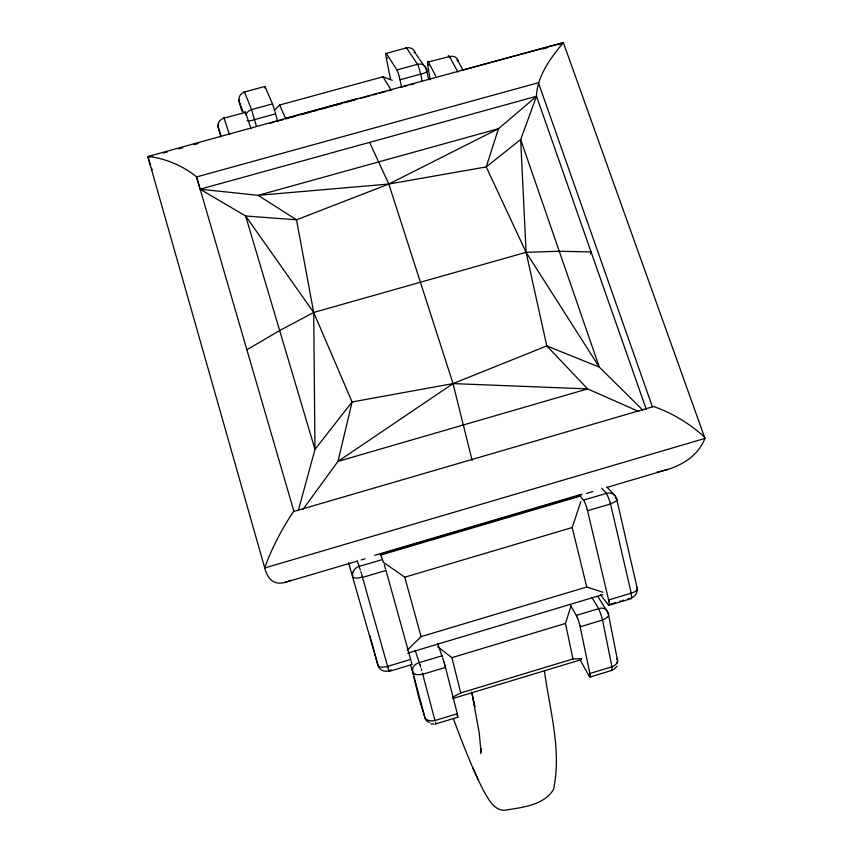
<?xml version="1.0" encoding="UTF-8"?>
<svg xmlns="http://www.w3.org/2000/svg" width="853" height="853" viewBox="0 0 853 853"><rect width="100%" height="100%" fill="white"/><g stroke="black" fill="none" stroke-linecap="round" stroke-linejoin="round"><path stroke-width="1.28" d="M536.398 97.061C536.995 76.141 550.569 57.887 563.375 42.65L704.962 438.41A502.428 153.252 31.6 0 1 694.225 454.457A484.643 147.953 31.5 0 1 668.048 469.353L606.867 487.404M590.596 253.927L591.097 251.955L559.269 251.24L526.088 252.307L313.701 312.465L279.667 330.548L246.816 349.762M298.443 510.041L314.981 449.403L313.701 312.465L296.513 219.807L258.128 195.337L200.082 189.195L245.632 215.99L313.701 312.465L352.086 401.966L337.98 461.398L303.028 509.305M357.919 98.479L148.283 156.408L148.038 157.261L264.729 567.97A499.421 79.254 -64.2 0 0 270.54 579.4A482.137 76.674 -64.1 0 0 284.859 582.471L356.074 561.455M581.543 658.591L572.96 658.964L565.464 623.468L571.02 605.811M602.9 592.249L586.747 587.003L572.192 527.538L580.85 501.543M353.014 572.224L353.323 571.435A8.882 8.37 -18.8 0 1 359.134 566.413L382.549 559.525L380.267 553.64M246.08 114.547L246.378 113.854A7.901 7.442 -19 0 1 251.571 109.717L256.327 125.967M480.729 751.653L481.327 750.363L480.506 753.583L481.028 748.71L481.007 752.186L479.247 732.93L471.805 692.38M617.039 666.15L613.574 669.669M274.282 110.357L279.635 105.026L382.901 76.802L392.295 80.289M407.212 650.178L421.094 636.626L586.747 587.003M453.06 696.986L460.759 692.935L572.96 658.964M652.417 406.86L653.345 406.433C672.132 412.873 690.077 423.834 704.706 437.258L704.962 438.41L264.729 567.97C271.659 548.148 281.916 529.095 293.464 511.555L652.417 406.86L538.414 82.709L196.574 176.923C183.352 165.94 165.311 158.381 148.283 156.408M291.022 580.264L284.859 582.471M388.904 671.471L411.871 664.572M608.935 605.31L631.444 598.539M435.659 723.93L457.901 717.16M445.447 667.302L457.304 713.748L434.945 720.529A8.487 5.043 -8.7 0 1 425.231 718.162M590.095 674.616L589.881 673.497L611.932 666.801A8.434 5.097 -16.8 0 0 617.561 659.817M579.454 658.719L588.837 675.576L590.212 675.149M589.967 677.047L612.059 670.351M452.836 698.522L581.394 659.593M407.681 653.163L602.804 594.605M410.698 659.444L387.625 666.374A8.733 3.561 -16.1 0 1 378.05 665.553L370.927 639.59M631.231 593.187L608.615 599.979L587.557 510.744L610.556 503.984L631.231 593.187A8.658 3.476 -12.4 0 0 637.106 587.76L616.623 498.941L615.194 497.363M390.024 670.351L391.463 669.925M609.65 604.319L608.242 604.745L600.448 594.68M611.057 603.892L612.465 603.476M613.872 603.05L615.28 602.623M619.491 601.365L620.899 600.938M622.306 600.512L623.714 600.096M627.925 598.827L629.333 598.401M442.312 656.874L441.929 655.84L419.228 662.664A8.615 7.101 -10.8 0 0 412.767 671.908L425.093 718.237L418.866 697.914L413.705 676.568M607.976 613.136A8.541 6.824 -37.5 0 0 598.689 608.679L576.319 615.429L576.575 615.941M437.6 646.659L451.898 657.652L565.464 623.468M422.768 674.265L445.479 667.43M589.881 673.497L580.179 626.838L602.538 620.003A8.605 1.141 71.7 0 0 598.87 609.458M387.934 667.494L362.504 577.417L385.982 570.465L410.709 659.486M382.922 561.988L404.77 577.193L572.192 527.538M374.723 555.335L581.895 494.186M361.16 559.952L364.967 558.822M381.504 553.938L581.383 494.932M586.48 493.429L592.856 491.552M380.374 555.154L579.091 496.478M668.048 469.353L656.81 472.274M200.082 189.195L536.516 96.272L646.339 409.536M244.395 91.708L251.539 109.621L272.502 103.895L264.974 86.42L244.512 91.996A7.709 7.325 -39.3 0 0 239.032 101.112L241.804 111.061M223.87 118.13L223.806 117.405L224.072 118.162L245.408 112.34L251.081 128.696M428.419 61.938L449.552 56.554A7.997 6.803 -32.3 0 1 458.274 61.363L462.678 69.509M430.157 79.809L427.801 65.265L429.102 64.913M254.546 119.601L275.562 113.854L275.082 112.063M401.528 87.23L400.025 79.787L420.764 74.104A7.837 2.687 -6.3 0 0 426.127 69.786M270.198 123.163L274.048 122.107M276.617 121.403L283.036 119.644M285.606 118.94L289.455 117.885M292.025 117.181L295.874 116.125M301.013 114.718L311.281 111.903M313.851 111.199L317.7 110.144M320.27 109.44L326.688 107.681M329.258 106.977L333.107 105.921M335.677 105.218L342.096 103.458M344.665 102.755L354.933 99.94M360.073 98.522L370.341 95.707M372.91 95.003L376.759 93.947M379.329 93.244L385.748 91.484M388.318 90.781L392.167 89.725M401.155 87.262L407.585 85.503M410.144 84.799L414.004 83.743M151.887 156.206L148.038 157.261A511.907 162.678 27.9 0 0 150.437 165.087M163.424 153.039L167.273 151.994M178.81 148.827L182.659 147.772M194.196 144.605L198.045 143.549M542.977 49.005L546.826 47.949M558.374 44.793L562.212 43.738M406.497 47.885L386.302 53.376L396.869 69.914L417.565 64.295L406.497 47.885A7.677 7.314 -28.6 0 1 415.411 53.025M390.514 79.201L386.356 58.303L387.614 57.961M461.068 70.479L563.375 42.65M562.735 42.863L285.595 118.375L279.635 105.026M434.134 724.229L430.765 723.909M415.795 674.488L415.219 674.275M638.79 411.487L587.632 388.893L453.028 383.594L352.086 401.966L314.981 449.403L245.632 215.99L296.513 219.807L388.819 184.045L498.504 128.696L536.516 96.272L520.671 139.529L526.088 252.307L546.794 345.913L587.632 388.893L337.98 461.398L453.028 383.594L546.794 345.913L599.296 367.089L642.853 410.165M424.442 65.788L423.877 65.329A7.901 7.282 -39.6 0 0 417.565 64.359A7.997 0.874 75.8 0 1 420.465 73.603M606.963 487.17L614.864 495.54M601.77 488.247L606.44 493.365L583.516 500.135L579.059 494.964M415.368 53.142L415.368 53.142A7.645 2.527 -12.3 0 0 413.929 52.47M458.146 61.149L458.008 60.968A7.954 4.489 -9.3 0 0 456.867 59.945M416.051 54.155L418.823 58.207M419.516 59.23L423.035 64.38M423.749 65.425L424.463 66.47M425.178 67.515L426.639 69.658M588.869 675.619L589.263 676.29A8.519 1.162 72.3 0 0 590.137 674.712M597.985 596.631L608.189 613.179L617.455 659.881A8.413 6.664 -27.6 0 1 617.082 663.09M382.901 76.802L390.823 89.533M591.875 597.313L598.731 608.765M569.911 604.255L576.308 615.429M616.73 658.516L617.476 659.849M457.858 72.025L449.552 56.554M428.579 62.205L435.691 75.981M576.596 615.973L577.289 617.508M369.594 142.376L388.819 184.045L453.028 383.594L472.146 460.449M453.604 719.282C462.561 743.389 471.848 767.455 483.427 790.464C488.183 798.589 493.322 809.828 504.155 810.35C521.023 807.514 543.862 805.69 553.522 789.441C561.924 750.128 549.567 709.557 544.374 670.522M472.626 767.348L478.362 780.09M272.64 104.215L274.783 111.018M243.254 112.276L238.968 101.134A7.709 2.57 -14.8 0 1 239.618 99.79M441.939 655.84L437.738 643.919M382.773 560.133L383.136 561.157M456.728 714.26L457.197 715.55M359.433 567.266L357.087 560.474M442.707 658.036L443.443 660.329M419.868 664.53L415.176 650.338M224.03 118.045L224.051 118.109A8.029 6.984 -16 0 0 218.144 127.054L220.927 136.885M419.921 664.7L420.273 665.745M224.072 118.162L229.468 134.625M359.593 567.746L360.35 570.071M420.39 666.108L420.678 667.014M410.496 665.084L412.777 672.015A8.615 5.011 -14.9 0 0 415.08 674.339M220.938 135.744L218.144 127.054A7.933 4.254 -19.6 0 1 218.059 126.83L218.059 126.681A8.04 4.585 -14.3 0 1 218.677 124.293M443.475 660.425L443.773 661.374M384.298 564.75L385.609 569.154M360.851 571.659L361.245 572.949M443.837 661.587L444.061 662.333M421.19 668.688L421.755 670.586M444.093 662.44L445.01 665.617M293.976 511.565L196.574 176.923L199.847 188.364M361.544 574.005L362.504 577.417M277.577 121.201L275.572 113.854M445.031 665.713L445.181 666.268M457.304 713.748L457.986 717.021M404.77 577.193L421.094 636.626M422.438 673.017L434.966 720.625M387.987 667.696L388.573 669.872M445.213 666.396L445.437 667.27M587.195 509.326L587.546 510.702M411.061 660.766L411.903 664.402M245.685 114.697L245.237 112.905M388.659 670.223L388.904 671.247M348.482 562.5L378.039 665.553A8.637 7.954 -10.4 0 0 378.156 665.98L378.316 666.342A8.743 8.189 -22.7 0 0 388.275 671.012M399.353 76.941L400.036 79.787M451.898 657.652L460.759 692.935M579.869 625.548L580.04 626.283M608.637 600.064L608.914 601.301M265.059 88.179L264.867 87.326M420.742 74.008L422.032 80.566M245.056 112.106L244.928 111.434M244.406 92.497L244.289 91.836M471.72 692.05L474.801 706.828L473.66 701.273M608.168 613.083L608.189 613.179A8.562 4.915 -10.7 0 1 608.285 616.122M413.289 674.574L412.884 672.58M602.559 620.099L611.953 666.897M386.217 57.577L386.121 57.098A7.826 0.917 75.7 0 1 385.769 53.217M412.489 670.575L412.234 669.253M428.281 78.273L426.607 69.615A7.901 7.368 -42.3 0 0 424.453 65.766M370.266 636.071L370.586 637.831M427.801 65.265L427.63 64.167A8.103 1.109 75.3 0 1 427.598 61.395M362.376 577.076A8.882 2.783 -16.1 0 1 352.886 576.98A8.871 8.306 -12.9 0 1 352.907 572.203M608.871 601.237A8.701 1.322 72.8 0 1 608.626 605.182M583.91 500.636A8.797 1.429 73.5 0 1 587.216 509.348M637.148 587.738A8.53 7.656 -46.2 0 1 637.234 588.175L637.234 588.581A8.637 8.008 -39 0 1 630.879 598.081A8.679 1.194 73.4 0 0 631.305 598.55M610.3 503.686A8.807 2.698 -13.1 0 0 616.623 498.941A8.775 8.018 -46.2 0 0 614.309 494.964L613.659 494.473A8.775 8.146 -43 0 0 606.43 493.343M606.579 493.983A8.775 1.397 71.5 0 1 610.556 503.984M630.836 592.675A8.679 1.194 73.4 0 1 631.615 598.23M607.762 616.591A8.573 4.681 -10.9 0 1 602.431 619.864M611.825 670.394A8.509 1.056 73.4 0 1 611.548 670.181M611.612 666.257A8.509 1.056 73.4 0 1 612.102 669.946M577.268 617.305A8.626 1.258 73 0 1 579.923 625.622M422.683 674.03A8.615 4.777 -15.2 0 1 415.923 674.36M435.616 722.427A8.573 0.533 72.6 0 1 435.318 723.227M429.411 722.438A8.498 6.888 -20.1 0 1 425.125 718.343M254.557 119.623A7.901 2.868 -20.5 0 1 247.146 120.593M405.719 47.885A7.805 0.928 74.1 0 1 405.868 47.565M406.305 47.917A7.805 0.928 74.1 0 1 406.593 48.397M397.146 70.362A8.008 1.056 75.4 0 1 399.407 76.93M427.95 61.352A8.103 1.109 75.3 0 1 428.281 61.747M458.221 61.128A7.858 4.052 -4.8 0 1 458.328 61.352M448.315 55.765A8.082 1.066 74 0 1 448.443 55.626M448.923 55.978A8.082 1.066 74 0 1 449.691 57.375M152.143 169.843A511.907 162.678 27.9 0 1 151.557 168.254M498.504 128.696L486.221 166.921L526.088 252.307L599.296 367.089L520.671 139.529L486.221 166.921L388.819 184.045L258.128 195.337L498.504 128.696"/></g></svg>
